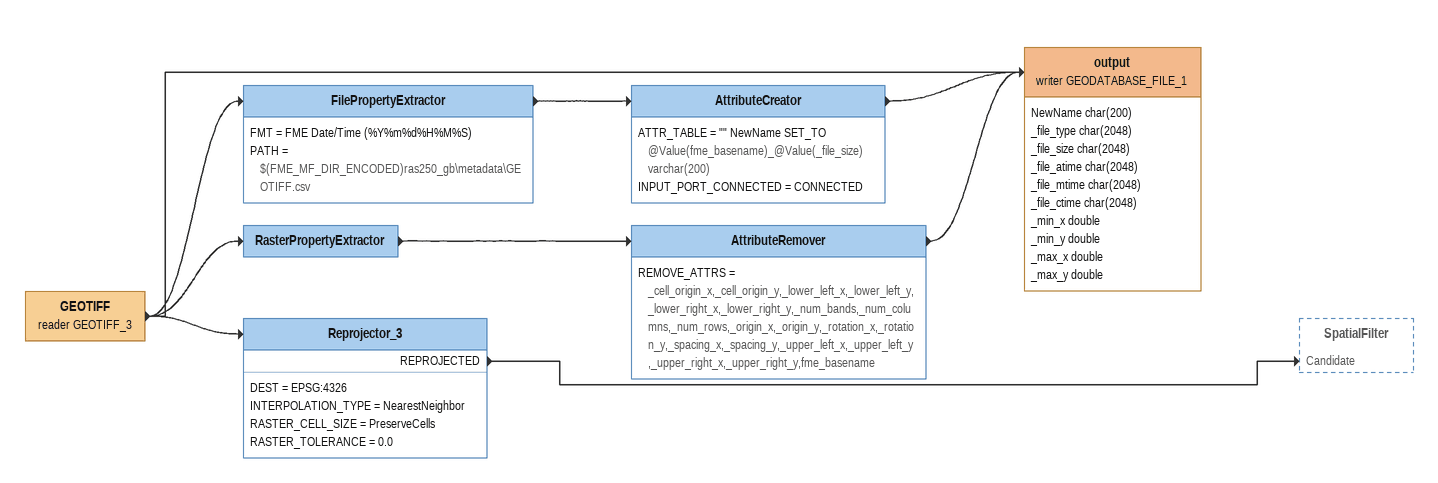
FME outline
GEOTIFF (reader GEOTIFF_3)
    -> FilePropertyExtractor
    -> RasterPropertyExtractor
    -> output (writer GEODATABASE_FILE_1)
    -> Reprojector_3
FilePropertyExtractor
    FMT = FME Date/Time (%Y%m%d%H%M%S)
    PATH = $(FME_MF_DIR_ENCODED)ras250_gb\metadata\GEOTIFF.csv
    -> AttributeCreator
AttributeCreator
    ATTR_TABLE = "" NewName SET_TO @Value(fme_basename)_@Value(_file_size) varchar(200)
    INPUT_PORT_CONNECTED = CONNECTED
    -> output (writer GEODATABASE_FILE_1)
RasterPropertyExtractor
    -> AttributeRemover
AttributeRemover
    REMOVE_ATTRS = _cell_origin_x,_cell_origin_y,_lower_left_x,_lower_left_y,_lower_right_x,_lower_right_y,_num_bands,_num_columns,_num_rows,_origin_x,_origin_y,_rotation_x,_rotation_y,_spacing_x,_spacing_y,_upper_left_x,_upper_left_y,_upper_right_x,_upper_right_y,fme_basename
    -> output (writer GEODATABASE_FILE_1)
output (writer GEODATABASE_FILE_1)
    attributes: NewName char(200), _file_type char(2048), _file_size char(2048), _file_atime char(2048), _file_mtime char(2048), _file_ctime char(2048), _min_x double, _min_y double, _max_x double, _max_y double
Reprojector_3
    DEST = EPSG:4326
    INTERPOLATION_TYPE = NearestNeighbor
    RASTER_CELL_SIZE = PreserveCells
    RASTER_TOLERANCE = 0.0
    REPROJECTED -> SpatialFilter [Candidate]
